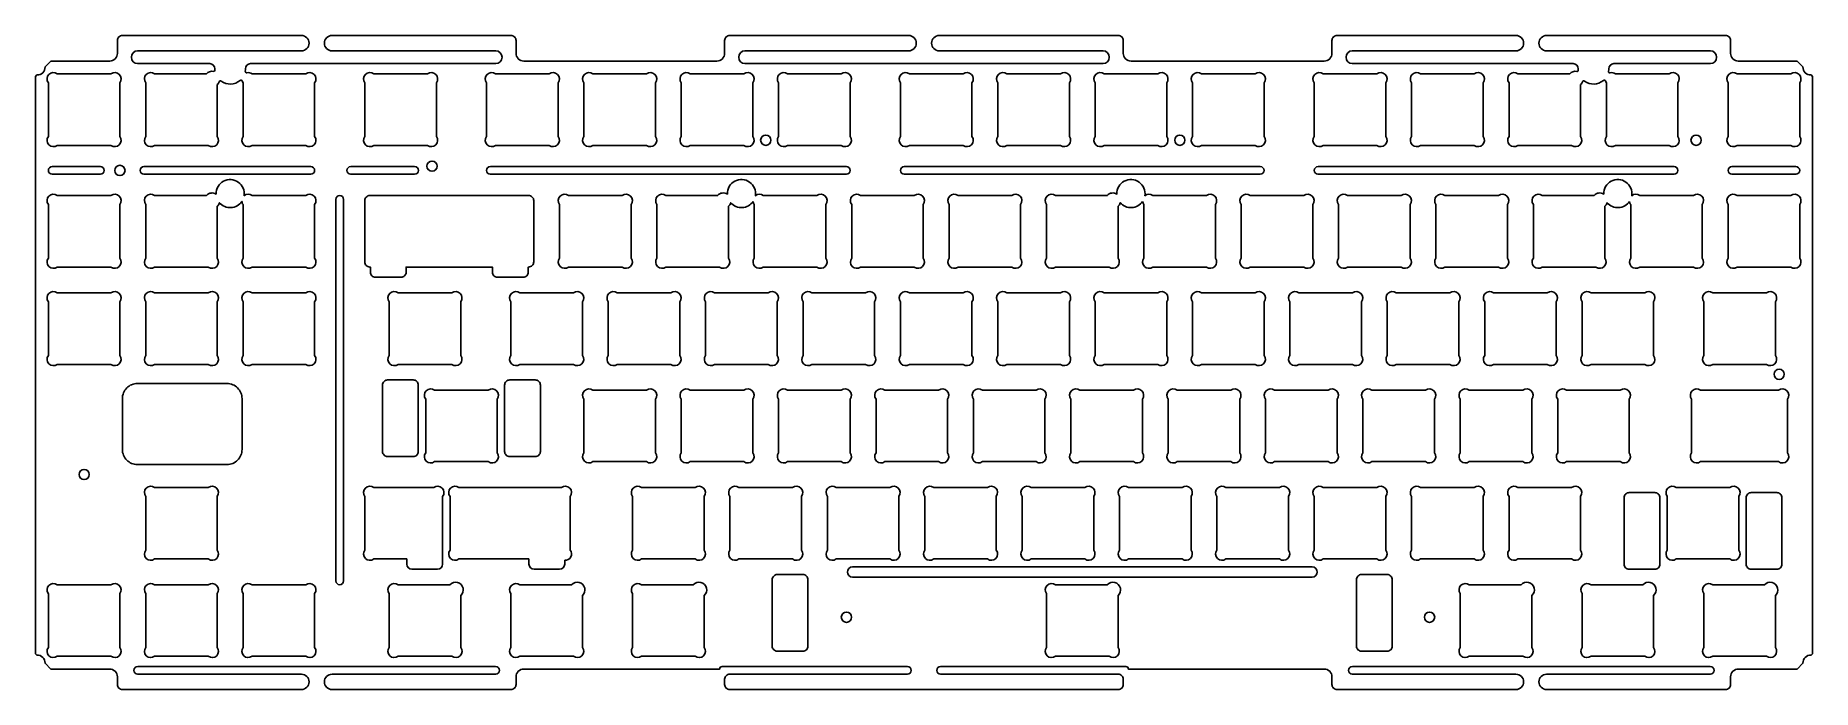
# Model space of a CAD drawing. Header units: millimetres. Extents: x -9 to 338, y 7 to 135.
import ezdxf

# ---------------------------------------------------------------- set-up
doc = ezdxf.new("R2010")
doc.units = ezdxf.units.MM
doc.layers.get('0').update_dxf_attribs({"linetype": 'CONTINUOUS'})

msp = doc.modelspace()

# ---------------------------------------------------------------- linework, layer by layer
for p, q in [((57.02, 46.89, 0), (68.28, 46.89, 0)), ((68.28, 46.89, 0), (68.75, 46.89, 0)), ((73.69, 46.89, 0), (93.72, 46.89, 0)), ((55.27, 34.64, 0), (55.27, 45.14, 0)), ((70.5, 45.14, 0), (70.5, 32.89, 0)), ((71.94, 34.64, 0), (71.94, 45.14, 0)), ((95.47, 45.14, 0), (95.47, 34.64, 0)), ((63.5, 32.89, 0), (57.02, 32.89, 0)), ((63.5, 31.89, 0), (63.5, 32.89, 0)), ((70.5, 32.89, 0), (70.5, 31.89, 0)), ((84.94, 32.89, 0), (73.69, 32.89, 0)), ((87.38, 32.89, 0), (84.94, 32.89, 0)), ((87.38, 31.89, 0), (87.38, 32.89, 0)), ((94.38, 32.65, 0), (94.38, 31.89, 0)), ((69.5, 30.89, 0), (64.5, 30.89, 0)), ((93.38, 30.89, 0), (88.38, 30.89, 0))]:
    msp.add_line(p, q)
for points in [[(293.88, 126.42, 0.489324), (293.51, 126.31, -0.117261), (293.11, 125.74), (293.11, 115.61, -0.867037), (291.36, 113.86), (280.86, 113.86, -0.867295), (279.11, 115.61), (279.11, 126.11, -0.867295), (280.86, 127.86), (290.99, 127.86, -0.256995), (292.36, 128.34, 0.489324), (292.65, 128.6, -0.020955), (292.64, 128.86, 0.414087), (291.64, 129.86), (248.47, 129.86, -1), (248.47, 132.36), (280.47, 132.36, 1), (280.47, 135.36), (245.47, 135.36, 0.414214), (244.47, 134.36), (244.47, 131.86, -0.414214), (242.97, 130.36), (205.16, 130.36, -0.414214), (203.66, 131.86), (203.66, 134.36, 0.414214), (202.66, 135.36), (167.66, 135.36, 1), (167.66, 132.36), (199.66, 132.36, -1), (199.66, 129.86), (129.66, 129.86, -1), (129.66, 132.36), (161.66, 132.36, 1), (161.66, 135.36), (126.66, 135.36, 0.414214), (125.66, 134.36), (125.66, 131.86, -0.414214), (124.16, 130.36), (86.36, 130.36, -0.414214), (84.86, 131.86), (84.86, 134.36, 0.414214), (83.86, 135.36), (48.86, 135.36, 1), (48.86, 132.36), (80.86, 132.36, -1), (80.86, 129.86), (32.93, 129.86, 0.414082), (31.93, 128.86, -0.041276), (31.89, 128.36, 0.531636), (32.19, 128.08, -0.218821), (33.21, 127.86), (43.71, 127.86, -0.866986), (45.46, 126.11), (45.46, 115.61, -0.866984), (43.71, 113.86), (33.21, 113.86, -0.867295), (31.46, 115.61), (31.46, 126.11, -0.080621), (31.27, 126.46, 0.531636), (30.87, 126.57, -0.344357), (27.18, 126.42, 0.487885), (26.8, 126.31, -0.116611), (26.41, 125.74), (26.41, 115.61, -0.866996), (24.66, 113.86), (14.16, 113.86, -0.867295), (12.41, 115.61), (12.41, 126.11, -0.867295), (14.16, 127.86), (24.29, 127.86, -0.255857), (25.65, 128.34, 0.487885), (25.94, 128.61, -0.020861), (25.93, 128.86, 0.414087), (24.93, 129.86), (10.86, 129.86, -1), (10.86, 132.36), (42.86, 132.36, 1), (42.86, 135.36), (7.86, 135.36, 0.414214), (6.86, 134.36), (6.86, 131.86, -0.414214), (5.36, 130.36), (-6.14, 130.36), (-7.29, 129.21, -0.446359), (-8.87, 127.63), (-9.14, 127.36), (-9.14, 14.34), (-8.87, 14.07, -0.447518), (-7.29, 12.49), (-6.14, 11.34), (5.36, 11.34, -0.414214), (6.86, 9.84), (6.86, 8.34, 0.414214), (7.86, 7.34), (42.86, 7.34, 1), (42.86, 10.34), (10.86, 10.34, -1), (10.86, 11.84), (80.86, 11.84, -1), (80.86, 10.34), (48.86, 10.34, 1), (48.86, 7.34), (83.86, 7.34, 0.414214), (84.86, 8.34), (84.86, 9.84, -0.414214), (86.36, 11.34), (124.66, 11.34, -0.414978), (125.16, 11.84), (161.41, 11.84, -1), (161.41, 10.34), (126.66, 10.34, 0.414214), (125.66, 9.34), (125.66, 8.34, 0.414214), (126.66, 7.34), (202.66, 7.34, 0.414214), (203.66, 8.34), (203.66, 9.34, 0.414214), (202.66, 10.34), (167.91, 10.34, -1), (167.91, 11.84), (204.17, 11.84, -0.415022), (204.66, 11.34), (242.97, 11.34, -0.414214), (244.47, 9.84), (244.47, 8.34, 0.414214), (245.47, 7.34), (280.47, 7.34, 1), (280.47, 10.34), (248.47, 10.34, -1), (248.47, 11.84), (318.47, 11.84, -1), (318.47, 10.34), (286.47, 10.34, 1), (286.47, 7.34), (321.47, 7.34, 0.414214), (322.47, 8.34), (322.47, 9.84, -0.414214), (323.97, 11.34), (335.47, 11.34), (336.62, 12.49, -0.44632), (338.2, 14.07), (338.47, 14.34), (338.47, 127.36), (338.2, 127.63, -0.445161), (336.62, 129.21), (335.47, 130.36), (323.97, 130.36, -0.414214), (322.47, 131.86), (322.47, 134.36, 0.414214), (321.47, 135.36), (286.47, 135.36, 1), (286.47, 132.36), (318.47, 132.36, -1), (318.47, 129.86), (299.64, 129.86, 0.414081), (298.64, 128.86, -0.041147), (298.59, 128.36, 0.529821), (298.89, 128.08, -0.217472), (299.91, 127.86), (310.41, 127.86, -0.867044), (312.16, 126.11), (312.16, 115.61, -0.867044), (310.41, 113.86), (299.91, 113.86, -0.867295), (298.16, 115.61), (298.16, 126.11, -0.079771), (297.97, 126.46, 0.529821), (297.57, 126.57, -0.344318)], [(-4.89, 127.86, 0.867295), (-6.64, 126.11), (-6.64, 115.61, 0.867295), (-4.89, 113.86), (5.61, 113.86, 0.86699), (7.36, 115.61), (7.36, 126.11, 0.866989), (5.61, 127.86)], [(57.02, 127.86, 0.867295), (55.27, 126.11), (55.27, 115.61, 0.867295), (57.02, 113.86), (67.52, 113.86, 0.866984), (69.27, 115.61), (69.27, 126.11, 0.866986), (67.52, 127.86)], [(80.83, 127.86, 0.867295), (79.08, 126.11), (79.08, 115.61, 0.867295), (80.83, 113.86), (91.33, 113.86, 0.866982), (93.08, 115.61), (93.08, 126.11, 0.866982), (91.33, 127.86)], [(99.88, 127.86, 0.867295), (98.13, 126.11), (98.13, 115.61, 0.867295), (99.88, 113.86), (110.38, 113.86, 0.86699), (112.13, 115.61), (112.13, 126.11, 0.866989), (110.38, 127.86)], [(118.93, 127.86, 0.867295), (117.18, 126.11), (117.18, 115.61, 0.867295), (118.93, 113.86), (129.43, 113.86, 0.866978), (131.18, 115.61), (131.18, 126.11, 0.866979), (129.43, 127.86)], [(137.98, 127.86, 0.867295), (136.23, 126.11), (136.23, 115.61, 0.867295), (137.98, 113.86), (148.48, 113.86, 0.866984), (150.23, 115.61), (150.23, 126.11, 0.866986), (148.48, 127.86)], [(161.8, 127.86, 0.867295), (160.05, 126.11), (160.05, 115.61, 0.867295), (161.8, 113.86), (172.3, 113.86, 0.866982), (174.05, 115.61), (174.05, 126.11, 0.866982), (172.3, 127.86)], [(180.85, 127.86, 0.867295), (179.1, 126.11), (179.1, 115.61, 0.867295), (180.85, 113.86), (191.35, 113.86, 0.86699), (193.1, 115.61), (193.1, 126.11, 0.866989), (191.35, 127.86)], [(212.15, 126.11, 0.866979), (210.4, 127.86), (199.9, 127.86, 0.867295), (198.15, 126.11), (198.15, 115.61, 0.867295), (199.9, 113.86), (210.4, 113.86, 0.866979), (212.15, 115.61)], [(231.2, 126.11, 0.866986), (229.45, 127.86), (218.95, 127.86, 0.867295), (217.2, 126.11), (217.2, 115.61, 0.867295), (218.95, 113.86), (229.45, 113.86, 0.866986), (231.2, 115.61)], [(242.76, 127.86, 0.867295), (241.01, 126.11), (241.01, 115.61, 0.867295), (242.76, 113.86), (253.26, 113.86, 0.86704), (255.01, 115.61), (255.01, 126.11, 0.867041), (253.26, 127.86)], [(261.81, 127.86, 0.867295), (260.06, 126.11), (260.06, 115.61, 0.867295), (261.81, 113.86), (272.31, 113.86, 0.867048), (274.06, 115.61), (274.06, 126.11, 0.867048), (272.31, 127.86)], [(323.72, 127.86, 0.867295), (321.97, 126.11), (321.97, 115.61, 0.867295), (323.72, 113.86), (334.22, 113.86, 0.867295), (335.97, 115.61), (335.97, 126.11, 0.867295), (334.22, 127.86)], [(3.55, 108.2), (-5.89, 108.2, -1), (-5.89, 109.7), (3.55, 109.7, -1)], [(12.05, 109.7, 1), (12.05, 108.2), (44.71, 108.2, 1), (44.71, 109.7)], [(65.02, 108.2, 1), (65.02, 109.7), (52.52, 109.7, 1), (52.52, 108.2)], [(149.48, 108.2), (79.83, 108.2, -1), (79.83, 109.7), (149.48, 109.7, -1)], [(230.45, 108.2), (160.8, 108.2, -1), (160.8, 109.7), (230.45, 109.7, -1)], [(311.41, 108.2), (241.76, 108.2, -1), (241.76, 109.7), (311.41, 109.7, -1)], [(322.72, 109.7), (335.22, 109.7, -1), (335.22, 108.2), (322.72, 108.2, -1)], [(5.61, 90.04, 0.866931), (7.36, 91.79), (7.36, 102.3, 0.866989), (5.61, 104.04), (-4.89, 104.04, 0.867295), (-6.64, 102.29), (-6.64, 91.79, 0.867237), (-4.89, 90.04)], [(31.65, 104, 1.095971), (26.19, 104.33, 0.361052), (24.29, 104.04), (14.16, 104.04, 0.867295), (12.41, 102.29), (12.41, 91.79, 0.867237), (14.16, 90.04), (24.66, 90.04, 0.866938), (26.41, 91.79), (26.41, 101.93, 0.139949), (26.85, 102.62, 0.495779), (31.22, 102.88, 0.129172), (31.46, 102.29), (31.46, 91.79, 0.867237), (33.21, 90.04), (43.71, 90.04, 0.866926), (45.46, 91.79), (45.46, 102.3, 0.866986), (43.71, 104.04), (33.21, 104.04, 0.348843)], [(105.62, 90.04, 0.867237), (107.37, 91.79), (107.37, 102.29, 0.867295), (105.62, 104.04), (95.12, 104.04, 0.867295), (93.37, 102.29), (93.37, 91.79, 0.867237), (95.12, 90.04)], [(131.23, 102.88, 0.129549), (131.47, 102.29), (131.47, 91.79, 0.867237), (133.22, 90.04), (143.72, 90.04, 0.867237), (145.47, 91.79), (145.47, 102.29, 0.867295), (143.72, 104.04), (133.22, 104.04, 0.349348), (131.67, 104, 1.096055), (126.2, 104.33, 0.360713), (124.3, 104.04), (114.17, 104.04, 0.867295), (112.42, 102.29), (112.42, 91.79, 0.867237), (114.17, 90.04), (124.67, 90.04, 0.867237), (126.42, 91.79), (126.42, 101.93, 0.139826), (126.86, 102.62, 0.495844)], [(162.77, 90.04, 0.867237), (164.52, 91.79), (164.52, 102.29, 0.867295), (162.77, 104.04), (152.27, 104.04, 0.867295), (150.52, 102.29), (150.52, 91.79, 0.867237), (152.27, 90.04)], [(181.82, 90.04, 0.867237), (183.57, 91.79), (183.57, 102.29, 0.867295), (181.82, 104.04), (171.32, 104.04, 0.867295), (169.57, 102.29), (169.57, 91.79, 0.867237), (171.32, 90.04)], [(207.43, 102.88, 0.129538), (207.67, 102.29), (207.67, 91.79, 0.867237), (209.42, 90.04), (219.92, 90.04, 0.867237), (221.67, 91.79), (221.67, 102.29, 0.867295), (219.92, 104.04), (209.42, 104.04, 0.349341), (207.87, 104, 1.096035), (202.4, 104.33, 0.360715), (200.5, 104.04), (190.37, 104.04, 0.867295), (188.62, 102.29), (188.62, 91.79, 0.867237), (190.37, 90.04), (200.87, 90.04, 0.867237), (202.62, 91.79), (202.62, 101.93, 0.139822), (203.06, 102.62, 0.495846)], [(238.97, 90.04, 0.867237), (240.72, 91.79), (240.72, 102.29, 0.867295), (238.97, 104.04), (228.47, 104.04, 0.867295), (226.72, 102.29), (226.72, 91.79, 0.867237), (228.47, 90.04)], [(258.02, 90.04, 0.867237), (259.77, 91.79), (259.77, 102.29, 0.867295), (258.02, 104.04), (247.52, 104.04, 0.867295), (245.77, 102.29), (245.77, 91.79, 0.867237), (247.52, 90.04)], [(277.07, 90.04, 0.867237), (278.82, 91.79), (278.82, 102.29, 0.867295), (277.07, 104.04), (266.57, 104.04, 0.867295), (264.82, 102.29), (264.82, 91.79, 0.867237), (266.57, 90.04)], [(302.68, 102.88, 0.12953), (302.92, 102.29), (302.92, 91.79, 0.867237), (304.67, 90.04), (315.17, 90.04, 0.867237), (316.92, 91.79), (316.92, 102.29, 0.867295), (315.17, 104.04), (304.67, 104.04, 0.349339), (303.12, 104, 1.096011), (297.65, 104.33, 0.360714), (295.75, 104.04), (285.62, 104.04, 0.867295), (283.87, 102.29), (283.87, 91.79, 0.867237), (285.62, 90.04), (296.12, 90.04, 0.867237), (297.87, 91.79), (297.87, 101.93, 0.139814), (298.31, 102.62, 0.49585)], [(321.97, 91.79, 0.867237), (323.72, 90.04), (334.22, 90.04, 0.867237), (335.97, 91.79), (335.97, 102.29, 0.867295), (334.22, 104.04), (323.72, 104.04, 0.867295), (321.97, 102.29)], [(49.62, 28.59), (49.62, 103.29, -1), (51.12, 103.29), (51.12, 28.59, -1)], [(62.36, 88.04), (57.36, 88.04, -0.414214), (56.36, 89.04), (56.36, 90.04), (56.27, 90.04, -0.414214), (55.27, 91.04), (55.27, 103.04, -0.414214), (56.27, 104.04), (87.32, 104.04, -0.414214), (88.32, 103.04), (88.32, 91.04, -0.414214), (87.32, 90.04), (87.24, 90.04), (87.24, 89.04, -0.414214), (86.24, 88.04), (81.24, 88.04, -0.414214), (80.24, 89.04), (80.24, 90.04), (63.36, 90.04), (63.36, 89.04, -0.414214)], [(5.61, 70.99, 0.866931), (7.36, 72.74), (7.36, 83.24, 0.866989), (5.61, 84.99), (-4.89, 84.99, 0.867295), (-6.64, 83.24), (-6.64, 72.74, 0.867237), (-4.89, 70.99)], [(24.66, 70.99, 0.866938), (26.41, 72.74), (26.41, 83.24, 0.866996), (24.66, 84.99), (14.16, 84.99, 0.867295), (12.41, 83.24), (12.41, 72.74, 0.867237), (14.16, 70.99)], [(43.71, 70.99, 0.866926), (45.46, 72.74), (45.46, 83.24, 0.866986), (43.71, 84.99), (33.21, 84.99, 0.867295), (31.46, 83.24), (31.46, 72.74, 0.867237), (33.21, 70.99)], [(74.03, 83.25, 0.866722), (72.28, 84.99), (61.78, 84.99, 0.867295), (60.03, 83.24), (60.03, 72.74, 0.867295), (61.78, 70.99), (72.28, 70.99, 0.866722), (74.03, 72.74)], [(85.6, 84.99, 0.867295), (83.85, 83.24), (83.85, 72.74, 0.867295), (85.6, 70.99), (96.1, 70.99, 0.867003), (97.85, 72.74), (97.85, 83.24, 0.867003), (96.1, 84.99)], [(104.65, 84.99, 0.867295), (102.9, 83.24), (102.9, 72.74, 0.867295), (104.65, 70.99), (115.15, 70.99, 0.867003), (116.9, 72.74), (116.9, 83.24, 0.867003), (115.15, 84.99)], [(123.7, 84.99, 0.867295), (121.95, 83.24), (121.95, 72.74, 0.867295), (123.7, 70.99), (134.2, 70.99, 0.867003), (135.95, 72.74), (135.95, 83.24, 0.867003), (134.2, 84.99)], [(142.75, 84.99, 0.867295), (141, 83.24), (141, 72.74, 0.867295), (142.75, 70.99), (153.25, 70.99, 0.866999), (155, 72.74), (155, 83.24, 0.866999), (153.25, 84.99)], [(161.8, 84.99, 0.867295), (160.05, 83.24), (160.05, 72.74, 0.867295), (161.8, 70.99), (172.3, 70.99, 0.867007), (174.05, 72.74), (174.05, 83.24, 0.867007), (172.3, 84.99)], [(180.85, 84.99, 0.867295), (179.1, 83.24), (179.1, 72.74, 0.867295), (180.85, 70.99), (191.35, 70.99, 0.867003), (193.1, 72.74), (193.1, 83.24, 0.867003), (191.35, 84.99)], [(199.9, 84.99, 0.867295), (198.15, 83.24), (198.15, 72.74, 0.867295), (199.9, 70.99), (210.4, 70.99, 0.867003), (212.15, 72.74), (212.15, 83.24, 0.867003), (210.4, 84.99)], [(218.95, 84.99, 0.867295), (217.2, 83.24), (217.2, 72.74, 0.867295), (218.95, 70.99), (229.45, 70.99, 0.867003), (231.2, 72.74), (231.2, 83.24, 0.867003), (229.45, 84.99)], [(238, 84.99, 0.867295), (236.25, 83.24), (236.25, 72.74, 0.867295), (238, 70.99), (248.5, 70.99, 0.866999), (250.25, 72.74), (250.25, 83.24, 0.866999), (248.5, 84.99)], [(257.05, 84.99, 0.867295), (255.3, 83.24), (255.3, 72.74, 0.867295), (257.05, 70.99), (267.55, 70.99, 0.867007), (269.3, 72.74), (269.3, 83.24, 0.867007), (267.55, 84.99)], [(276.1, 84.99, 0.867295), (274.35, 83.24), (274.35, 72.74, 0.867295), (276.1, 70.99), (286.6, 70.99, 0.867003), (288.35, 72.74), (288.35, 83.24, 0.867003), (286.6, 84.99)], [(305.65, 70.99, 0.867003), (307.4, 72.74), (307.4, 83.24, 0.867003), (305.65, 84.99), (295.15, 84.99, 0.867295), (293.4, 83.24), (293.4, 72.74, 0.867295), (295.15, 70.99)], [(318.96, 84.99, 0.867295), (317.21, 83.24), (317.21, 72.74, 0.867295), (318.96, 70.99), (329.46, 70.99, 0.867295), (331.21, 72.74), (331.21, 83.24, 0.867295), (329.46, 84.99)], [(10.79, 67.23), (28.31, 67.23, -0.414214), (31.26, 64.28), (31.26, 54.33, -0.414214), (28.31, 51.38), (10.79, 51.38, -0.414214), (7.84, 54.33), (7.84, 64.28, -0.414214)], [(64.74, 52.94), (59.74, 52.94, -0.414214), (58.74, 53.94), (58.74, 66.94, -0.414214), (59.74, 67.94), (64.74, 67.94, -0.414214), (65.74, 66.94), (65.74, 53.94, -0.414214)], [(68.93, 65.94, 0.867005), (67.18, 64.19), (67.18, 53.69, 0.867013), (68.93, 51.94), (79.43, 51.94, 0.867299), (81.18, 53.69), (81.18, 64.19, 0.867291), (79.43, 65.94)], [(83.62, 67.94), (88.62, 67.94, -0.414214), (89.62, 66.94), (89.62, 53.94, -0.414214), (88.62, 52.94), (83.62, 52.94, -0.414214), (82.62, 53.94), (82.62, 66.94, -0.414214)], [(99.88, 65.94, 0.867295), (98.13, 64.19), (98.13, 53.69, 0.867295), (99.88, 51.94), (110.38, 51.94, 0.867295), (112.13, 53.69), (112.13, 64.19, 0.867295), (110.38, 65.94)], [(131.18, 64.19, 0.867285), (129.43, 65.94), (118.93, 65.94, 0.867295), (117.18, 64.19), (117.18, 53.69, 0.867295), (118.93, 51.94), (129.43, 51.94, 0.867285), (131.18, 53.69)], [(137.98, 65.94, 0.867299), (136.23, 64.19), (136.23, 53.69, 0.867299), (137.98, 51.94), (148.48, 51.94, 0.867291), (150.23, 53.69), (150.23, 64.19, 0.867291), (148.48, 65.94)], [(157.03, 65.94, 0.867292), (155.28, 64.19), (155.28, 53.69, 0.867292), (157.03, 51.94), (167.53, 51.94, 0.867299), (169.28, 53.69), (169.28, 64.19, 0.867299), (167.53, 65.94)], [(188.33, 64.19, 0.867288), (186.58, 65.94), (176.08, 65.94, 0.867295), (174.33, 64.19), (174.33, 53.69, 0.867295), (176.08, 51.94), (186.58, 51.94, 0.867288), (188.33, 53.69)], [(195.13, 65.94, 0.867295), (193.38, 64.19), (193.38, 53.69, 0.867295), (195.13, 51.94), (205.63, 51.94, 0.867295), (207.38, 53.69), (207.38, 64.19, 0.867295), (205.63, 65.94)], [(226.43, 64.19, 0.867285), (224.68, 65.94), (214.18, 65.94, 0.867295), (212.43, 64.19), (212.43, 53.69, 0.867295), (214.18, 51.94), (224.68, 51.94, 0.867285), (226.43, 53.69)], [(233.23, 65.94, 0.867299), (231.48, 64.19), (231.48, 53.69, 0.867299), (233.23, 51.94), (243.73, 51.94, 0.867291), (245.48, 53.69), (245.48, 64.19, 0.867291), (243.73, 65.94)], [(252.28, 65.94, 0.867292), (250.53, 64.19), (250.53, 53.69, 0.867292), (252.28, 51.94), (262.78, 51.94, 0.867299), (264.53, 53.69), (264.53, 64.19, 0.867299), (262.78, 65.94)], [(271.33, 65.94, 0.867293), (269.58, 64.19), (269.58, 53.69, 0.867293), (271.33, 51.94), (281.83, 51.94, 0.867297), (283.58, 53.69), (283.58, 64.19, 0.867297), (281.83, 65.94)], [(302.63, 64.19, 0.867295), (300.88, 65.94), (290.38, 65.94, 0.867295), (288.63, 64.19), (288.63, 53.69, 0.867295), (290.38, 51.94), (300.88, 51.94, 0.867295), (302.63, 53.69)], [(331.84, 51.94, 0.867295), (333.59, 53.69), (333.59, 64.19, 0.867295), (331.84, 65.94), (316.58, 65.94, 0.867295), (314.83, 64.19), (314.83, 53.69, 0.867295), (316.58, 51.94)], [(24.66, 32.89, 0.866898), (26.41, 34.64), (26.41, 45.15, 0.866986), (24.66, 46.89), (14.16, 46.89, 0.867295), (12.41, 45.14), (12.41, 34.64, 0.867208), (14.16, 32.89)], [(107.66, 34.64, 0.867161), (109.41, 32.89), (119.91, 32.89, 0.866898), (121.66, 34.64), (121.66, 45.15, 0.866986), (119.91, 46.89), (109.41, 46.89, 0.867249), (107.66, 45.14)], [(128.46, 46.89, 0.867249), (126.71, 45.14), (126.71, 34.64, 0.867161), (128.46, 32.89), (138.96, 32.89, 0.866898), (140.71, 34.64), (140.71, 45.15, 0.866986), (138.96, 46.89)], [(145.76, 34.64, 0.867165), (147.51, 32.89), (158.01, 32.89, 0.866898), (159.76, 34.64), (159.76, 45.15, 0.866986), (158.01, 46.89), (147.51, 46.89, 0.867252), (145.76, 45.14)], [(166.56, 46.89, 0.867249), (164.81, 45.14), (164.81, 34.64, 0.867161), (166.56, 32.89), (177.06, 32.89, 0.866898), (178.81, 34.64), (178.81, 45.15, 0.866986), (177.06, 46.89)], [(185.61, 46.89, 0.867249), (183.86, 45.14), (183.86, 34.64, 0.867161), (185.61, 32.89), (196.11, 32.89, 0.866898), (197.86, 34.64), (197.86, 45.15, 0.866986), (196.11, 46.89)], [(202.91, 34.64, 0.867161), (204.66, 32.89), (215.16, 32.89, 0.866898), (216.91, 34.64), (216.91, 45.15, 0.866986), (215.16, 46.89), (204.66, 46.89, 0.867249), (202.91, 45.14)], [(223.71, 46.89, 0.867249), (221.96, 45.14), (221.96, 34.64, 0.867161), (223.71, 32.89), (234.21, 32.89, 0.866898), (235.96, 34.64), (235.96, 45.15, 0.866986), (234.21, 46.89)], [(241.01, 34.64, 0.867165), (242.76, 32.89), (253.26, 32.89, 0.866898), (255.01, 34.64), (255.01, 45.15, 0.866986), (253.26, 46.89), (242.76, 46.89, 0.867252), (241.01, 45.14)], [(261.81, 46.89, 0.867249), (260.06, 45.14), (260.06, 34.64, 0.867161), (261.81, 32.89), (272.31, 32.89, 0.866898), (274.06, 34.64), (274.06, 45.15, 0.866986), (272.31, 46.89)], [(280.86, 46.89, 0.867249), (279.11, 45.14), (279.11, 34.64, 0.867161), (280.86, 32.89), (291.36, 32.89, 0.866898), (293.11, 34.64), (293.11, 45.15, 0.866986), (291.36, 46.89)], [(302.63, 45.89), (307.63, 45.89, -0.414214), (308.63, 44.89), (308.63, 31.89, -0.414214), (307.63, 30.89), (302.63, 30.89, -0.414214), (301.63, 31.89), (301.63, 44.89, -0.414214)], [(310.07, 34.64, 0.866878), (311.82, 32.89), (322.32, 32.89, 0.866898), (324.07, 34.64), (324.07, 45.15, 0.866986), (322.32, 46.89), (311.82, 46.89, 0.866965), (310.07, 45.15)], [(332.5, 44.89), (332.5, 31.89, -0.414214), (331.5, 30.89), (326.5, 30.89, -0.414214), (325.5, 31.89), (325.5, 44.89, -0.414214), (326.5, 45.89), (331.5, 45.89, -0.414214)], [(240.58, 29.34, 1), (240.58, 31.34), (150.67, 31.34, 1), (150.67, 29.34)], [(5.61, 13.84, 0.866949), (7.36, 15.59), (7.36, 26.1, 0.866989), (5.61, 27.84), (-4.89, 27.84, 0.867295), (-6.64, 26.09), (-6.64, 15.59, 0.867255), (-4.89, 13.84)], [(24.66, 13.84, 0.866956), (26.41, 15.59), (26.41, 26.1, 0.866996), (24.66, 27.84), (14.16, 27.84, 0.867295), (12.41, 26.09), (12.41, 15.59, 0.867255), (14.16, 13.84)], [(43.71, 13.84, 0.866944), (45.46, 15.59), (45.46, 26.1, 0.866986), (43.71, 27.84), (33.21, 27.84, 0.867295), (31.46, 26.09), (31.46, 15.59, 0.867255), (33.21, 13.84)], [(60.03, 15.59, 0.867199), (61.78, 13.84), (72.29, 13.84, 0.866926), (74.04, 15.59), (74.04, 25.73, 1.057029), (71.92, 27.84), (61.79, 27.84, 0.867257), (60.03, 26.09)], [(96.1, 13.84, 0.866926), (97.85, 15.59), (97.85, 25.73, 1.057029), (95.73, 27.84), (85.6, 27.84, 0.867257), (83.85, 26.09), (83.85, 15.59, 0.867199), (85.6, 13.84)], [(119.91, 13.84, 0.866926), (121.66, 15.59), (121.66, 25.73, 1.057029), (119.54, 27.84), (109.41, 27.84, 0.867257), (107.66, 26.09), (107.66, 15.59, 0.867199), (109.41, 13.84)], [(134.97, 15.84), (134.97, 28.84, -0.414214), (135.97, 29.84), (140.97, 29.84, -0.414214), (141.97, 28.84), (141.97, 15.84, -0.414214), (140.97, 14.84), (135.97, 14.84, -0.414214)], [(188.62, 15.59, 0.866907), (190.37, 13.84), (200.87, 13.84, 0.866926), (202.62, 15.59), (202.62, 25.73, 1.057029), (200.51, 27.84), (190.37, 27.84, 0.866965), (188.62, 26.1)], [(249.27, 15.84, 0.414214), (250.27, 14.84), (255.27, 14.84, 0.414214), (256.27, 15.84), (256.27, 28.84, 0.414214), (255.27, 29.84), (250.27, 29.84, 0.414214), (249.27, 28.84)], [(269.58, 15.59, 0.866615), (271.34, 13.84), (281.84, 13.84, 0.866926), (283.59, 15.59), (283.59, 25.73, 1.057029), (281.47, 27.84), (271.34, 27.84, 0.866673), (269.58, 26.1)], [(305.65, 13.84, 0.866926), (307.4, 15.59), (307.4, 25.73, 1.057029), (305.28, 27.84), (295.15, 27.84, 0.866673), (293.4, 26.1), (293.4, 15.59, 0.866615), (295.15, 13.84)], [(329.46, 13.84, 0.866926), (331.21, 15.59), (331.21, 25.73, 1.057029), (329.09, 27.84), (318.96, 27.84, 0.866673), (317.21, 26.1), (317.21, 15.59, 0.866615), (318.96, 13.84)]]:
    msp.add_lwpolyline(points, format="xyb", close=True)
at = {"extrusion": (2.21937e-23, 3.50325e-46, -1)}
for centre in [(-133.71, 114.86, 0), (-214.71, 114.86, 0), (-315.71, 114.86, 0), (-7.36, 108.95, 0), (-68.42, 109.79, 0), (-331.97, 69.04, 0), (-0.36, 49.42, 0), (-149.49, 21.48, 0), (-263.57, 21.48, 0)]:
    msp.add_circle(centre, 1, dxfattribs=at)
for centre, radius, start, end in [((56.27, 45.89, 0), 1.25, 53.1301, 216.8699), ((69.5, 45.89, 0), 1.25, -36.8699, 126.8708), ((72.94, 45.89, 0), 1.25, 53.1302, 216.8699), ((94.47, 45.89, 0), 1.25, -36.8699, 126.87), ((56.27, 33.89, 0), 1.25, 143.1301, 306.8699), ((64.5, 31.89, 0), 1, 180, 270), ((69.5, 31.89, 0), 1, 270, 360), ((72.94, 33.89, 0), 1.25, 143.1301, 306.8699), ((88.38, 31.89, 0), 1, 180, 270), ((93.38, 31.89, 0), 1, -90, 0), ((94.47, 33.89, 0), 1.25, -93.9889, 36.8699)]:
    msp.add_arc(centre, radius, start, end)

doc.saveas('drawing.dxf')
